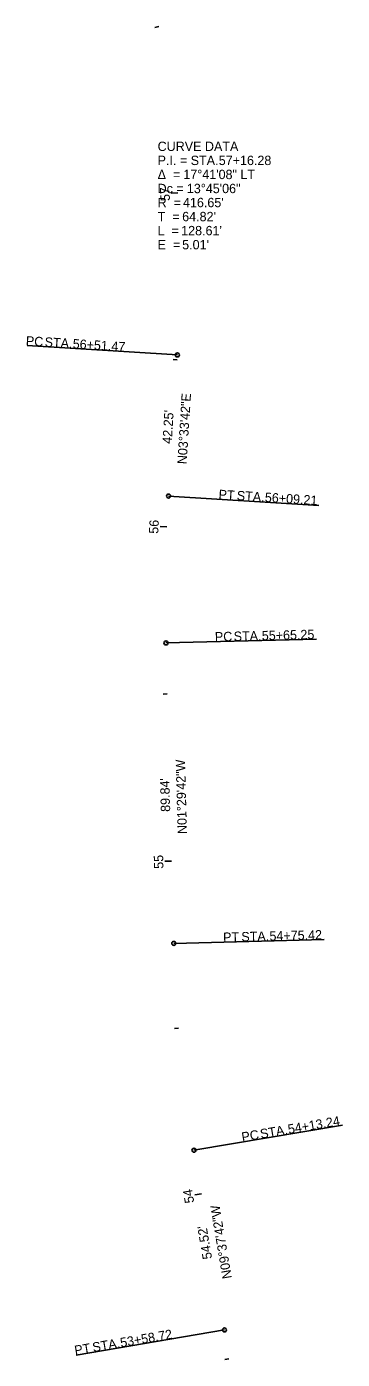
# Model space of a CAD drawing. Extents: x 151837 to 152757, y 329808 to 331516.
# Drawn here: x 152662.2 to 152756.6, y 330257.1 to 330655.5 of the extents above; entities that cross this region are included whole.
import ezdxf

# ---------------------------------------------------------------- set-up
doc = ezdxf.new("R2010")
doc.units = 0
for name, color, linetype in [('DT_X_Break_Line', 7, 'Continuous'), ('DT_X_Contour_Major', 7, 'Continuous'), ('DT_X_Spot_Elev', 7, 'Continuous'), ('DT_X_Void', 7, 'Continuous'), ('GE_P_Alignment', 7, 'Continuous')]:
    doc.layers.add(name, color=color, linetype=linetype)

msp = doc.modelspace()

# ---------------------------------------------------------------- linework, layer by layer
at = {"layer": 'DT_X_Spot_Elev'}
for p, q in [((152707.26, 330557.38), (152662.34, 330560.17)), ((152704.63, 330515.2), (152749.54, 330512.41)), ((152703.84, 330471.27), (152748.82, 330472.45)), ((152706.19, 330381.46), (152751.18, 330382.64)), ((152712.21, 330319.63), (152756.58, 330327.16)), ((152721.33, 330265.88), (152676.96, 330258.35))]:
    msp.add_line(p, q, dxfattribs=at)
for centre in [(152707.26, 330557.38), (152704.63, 330515.2), (152703.84, 330471.27), (152706.19, 330381.46), (152712.21, 330319.63), (152721.33, 330265.88)]:
    msp.add_circle(centre, 0.6, dxfattribs=at)
at = {"layer": 'DT_X_Void'}
for p, q in [((152701.75, 330655.53), (152700.56, 330655.32)), ((152707.45, 330605.88), (152705.45, 330605.78)), ((152707.17, 330555.92), (152705.97, 330555.99)), ((152704.14, 330506.01), (152702.15, 330506.09)), ((152704.24, 330456.02), (152703.04, 330455.99)), ((152705.55, 330406.04), (152703.55, 330405.99)), ((152707.59, 330356.09), (152706.39, 330355.99)), ((152714.43, 330306.58), (152712.45, 330306.24)), ((152722.64, 330257.26), (152721.45, 330257.1))]:
    msp.add_line(p, q, dxfattribs=at)

# ---------------------------------------------------------------- texts
at = {"layer": 'DT_X_Break_Line'}
for s, rotation, p in [("42.25'", 86.4383, (152705.56, 330530.74)), ("89.84'", 91.4951, (152705.12, 330420.81)), ("54.52'", 99.6283, (152717.66, 330287.27))]:
    msp.add_text(s, height=2.8, rotation=rotation, dxfattribs=at).set_placement(p)
at = {"layer": 'DT_X_Contour_Major'}
for s, rotation, p in [('N03°33\'42"E', 86.4383, (152710.03, 330524.65)), ('N01°29\'42"W', 91.4951, (152710.14, 330414.18)), ('N09°37\'42"W', 99.6283, (152723.56, 330281.42))]:
    msp.add_text(s, height=2.8, rotation=rotation, dxfattribs=at).set_placement(p)
at = {"layer": 'DT_X_Spot_Elev'}
for s, rotation, p in [('PC', 356.4383, (152661.9, 330560.24)), (' STA. ', 356.4383, (152666.48, 330559.96)), ('56+51.47', 356.4383, (152675.91, 330559.37)), ('PT', 356.4383, (152719.51, 330514.32)), (' STA. ', 356.4383, (152723.92, 330514.05)), ('56+09.21', 356.4383, (152733.35, 330513.46)), ('PC', 1.499, (152718.5, 330471.7)), (' STA. ', 1.499, (152723.09, 330471.82)), ('55+65.25', 1.499, (152732.53, 330472.06)), ('PT', 1.4951, (152720.96, 330381.89)), (' STA. ', 1.4951, (152725.38, 330382.01)), ('54+75.42', 1.4951, (152734.82, 330382.25)), (' STA. ', 9.6283, (152731.22, 330322.9)), ('54+13.24', 9.6283, (152740.54, 330324.48)), ('PC', 9.6283, (152726.7, 330322.13)), (' STA. ', 9.6283, (152681.09, 330259.1)), ('53+58.72', 9.6283, (152690.41, 330260.68)), ('PT', 9.6283, (152676.74, 330258.36))]:
    msp.add_text(s, height=2.8, rotation=rotation, dxfattribs=at).set_placement(p)
at = {"layer": 'DT_X_Void'}
for s, rotation, p in [('57', 93.1126, (152705.07, 330603.45)), ('56', 87.4988, (152701.55, 330503.88)), ('55', 91.4951, (152703.11, 330403.79)), ('54', 99.6283, (152712.32, 330304.03))]:
    msp.add_text(s, height=2.8, rotation=rotation, dxfattribs=at).set_placement(p)
at = {"layer": 'GE_P_Alignment'}
for s, p in [('CURVE DATA', (152701.36, 330618.35)), ('P.I. = STA. ', (152701.36, 330614.15)), ('57+16.28', (152719.63, 330614.15)), ('Δ  = ', (152701.36, 330609.95)), ('17°41\'08" LT', (152709.04, 330609.95)), ('Dc = ', (152701.36, 330605.75)), ('13°45\'06"', (152710.1, 330605.75)), ('R  = ', (152701.36, 330601.55)), ("416.65'", (152708.94, 330601.55)), ('T  = ', (152701.36, 330597.35)), ("64.82'", (152708.7, 330597.35)), ('L  = ', (152701.36, 330593.15)), ("128.61'", (152708.4, 330593.15)), ('E  = ', (152701.36, 330588.95)), ("5.01'", (152708.7, 330588.95))]:
    msp.add_text(s, height=2.8, dxfattribs=at).set_placement(p)

doc.saveas('drawing.dxf')
